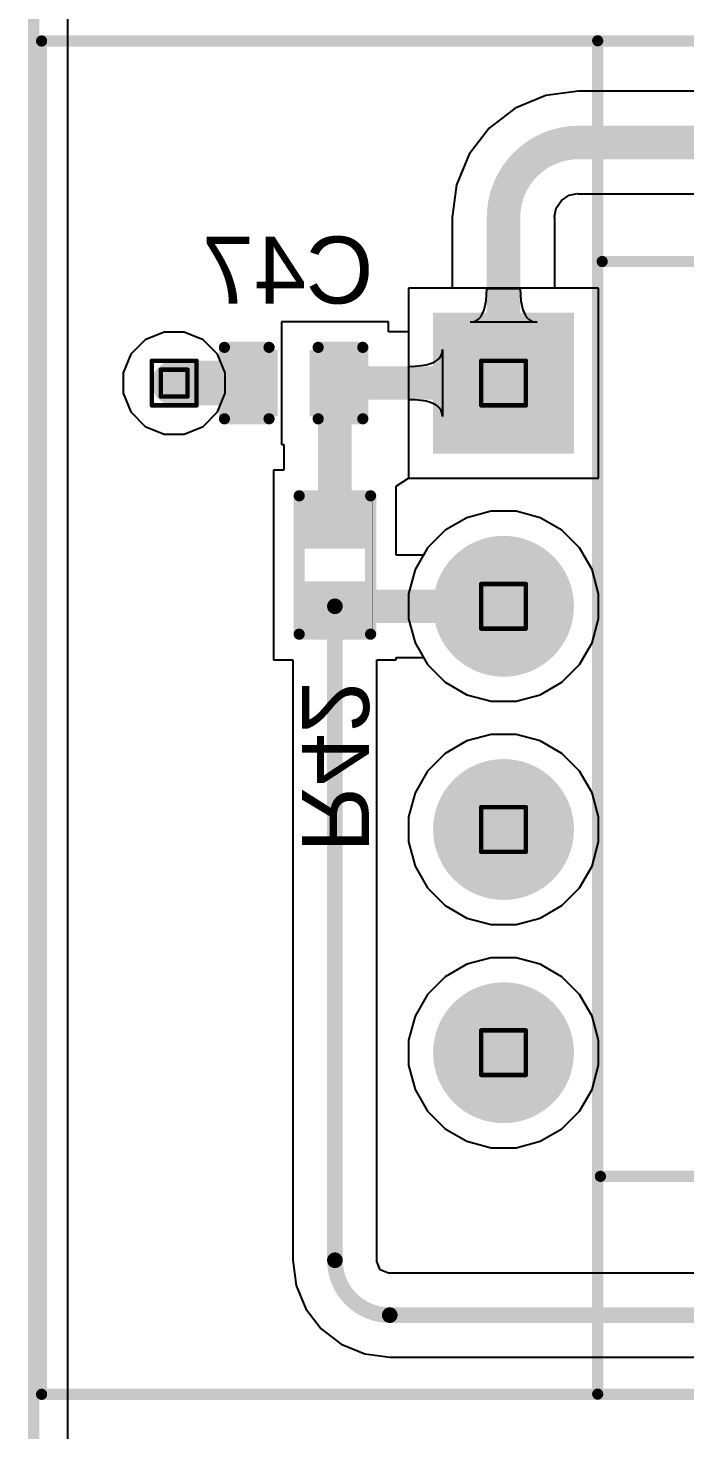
# Model space of a CAD drawing. Header units: inches. Extents: x -18 to 5357, y -8 to 5291.
# Drawn here: x -4.06 to 3.41, y 52.12 to 68.07 of the extents above; entities that cross this region are included whole.
import ezdxf

# ---------------------------------------------------------------- set-up
doc = ezdxf.new("R2010")
doc.units = ezdxf.units.IN
for name, color, linetype in [('Board Outline', 216, 'Continuous'), ('Bottom Layer', 5, 'Continuous'), ('Bottom Overlay', 54, 'Continuous'), ('Bottom Paste', 16, 'Continuous'), ('Bottom Solder', 6, 'Continuous'), ('Drill Drawing', 1, 'Continuous'), ('Ground', 16, 'Continuous'), ('Multi-Layer', 9, 'Continuous'), ('Pad Holes', 156, 'Continuous'), ('Power', 76, 'Continuous'), ('Top Layer', 1, 'Continuous'), ('Top Overlay', 2, 'Continuous'), ('Top Solder', 216, 'Continuous'), ('Via Holes', 16, 'Continuous')]:
    doc.layers.add(name, color=color, linetype=linetype)
doc.styles.add('Arial', font='', dxfattribs={"height": 0.2})
doc.styles.get('Arial').set_extended_font_data('Arial')

# ---------------------------------------------------------------- blocks, each defined once
blk = doc.blocks.new('AM2302_17')
at = {"layer": 'Bottom Layer'}
blk.add_hatch(color=5, dxfattribs=at).paths.add_polyline_path([(-4.51002146, 0.700024), (-3.10997346, 0.700024), (-3.10997346, -0.700024), (-4.51002146, -0.700024)])
h = blk.add_hatch(color=5, dxfattribs=at)
edge = h.paths.add_edge_path()
edge.add_arc((-1.27000254, 0), 0.700024, 0, 360)
h = blk.add_hatch(color=5, dxfattribs=at)
edge = h.paths.add_edge_path()
edge.add_arc((1.27, 0), 0.700024, 0, 360)
h = blk.add_hatch(color=5, dxfattribs=at)
edge = h.paths.add_edge_path()
edge.add_arc((3.81, 0), 0.700024, 0, 360)
at = {"layer": 'Bottom Solder'}
blk.add_hatch(color=6, dxfattribs=at).paths.add_polyline_path([(-4.611621459999999, 0.8016239999999999), (-3.00837346, 0.8016239999999999), (-3.00837346, -0.8016239999999999), (-4.611621459999999, -0.8016239999999999)])
h = blk.add_hatch(color=6, dxfattribs=at)
edge = h.paths.add_edge_path()
edge.add_arc((-1.27000254, 0), 0.8016239999999999, 0, 360)
h = blk.add_hatch(color=6, dxfattribs=at)
edge = h.paths.add_edge_path()
edge.add_arc((1.27, 0), 0.8016239999999999, 0, 360)
h = blk.add_hatch(color=6, dxfattribs=at)
edge = h.paths.add_edge_path()
edge.add_arc((3.81, 0), 0.8016239999999999, 0, 360)
at = {"layer": 'Ground'}
blk.add_hatch(color=16, dxfattribs=at).paths.add_polyline_path([(-4.51002146, 0.700024), (-3.10997346, 0.700024), (-3.10997346, -0.700024), (-4.51002146, -0.700024)])
h = blk.add_hatch(color=16, dxfattribs=at)
edge = h.paths.add_edge_path()
edge.add_arc((-1.27000254, 0), 0.700024, 0, 360)
h = blk.add_hatch(color=16, dxfattribs=at)
edge = h.paths.add_edge_path()
edge.add_arc((1.27, 0), 0.700024, 0, 360)
h = blk.add_hatch(color=16, dxfattribs=at)
edge = h.paths.add_edge_path()
edge.add_arc((3.81, 0), 0.700024, 0, 360)
at = {"layer": 'Multi-Layer'}
blk.add_hatch(color=9, dxfattribs=at).paths.add_polyline_path([(-4.51002146, 0.700024), (-3.10997346, 0.700024), (-3.10997346, -0.700024), (-4.51002146, -0.700024)])
h = blk.add_hatch(color=9, dxfattribs=at)
edge = h.paths.add_edge_path()
edge.add_arc((-1.27000254, 0), 0.700024, 0, 360)
h = blk.add_hatch(color=9, dxfattribs=at)
edge = h.paths.add_edge_path()
edge.add_arc((1.27, 0), 0.700024, 0, 360)
h = blk.add_hatch(color=9, dxfattribs=at)
edge = h.paths.add_edge_path()
edge.add_arc((3.81, 0), 0.700024, 0, 360)
at = {"layer": 'Pad Holes'}
h = blk.add_hatch(color=7, dxfattribs=at)
edge = h.paths.add_edge_path()
edge.add_arc((-3.80999746, 0), 0.3999992, 0, 360)
h = blk.add_hatch(color=7, dxfattribs=at)
edge = h.paths.add_edge_path()
edge.add_arc((-1.27000254, 0), 0.3999992, 0, 360)
h = blk.add_hatch(color=7, dxfattribs=at)
edge = h.paths.add_edge_path()
edge.add_arc((1.27, 0), 0.3999992, 0, 360)
h = blk.add_hatch(color=7, dxfattribs=at)
edge = h.paths.add_edge_path()
edge.add_arc((3.81, 0), 0.3999992, 0, 360)
at = {"layer": 'Power'}
blk.add_hatch(color=76, dxfattribs=at).paths.add_polyline_path([(-4.51002146, 0.700024), (-3.10997346, 0.700024), (-3.10997346, -0.700024), (-4.51002146, -0.700024)])
h = blk.add_hatch(color=76, dxfattribs=at)
edge = h.paths.add_edge_path()
edge.add_arc((-1.27000254, 0), 0.700024, 0, 360)
h = blk.add_hatch(color=76, dxfattribs=at)
edge = h.paths.add_edge_path()
edge.add_arc((1.27, 0), 0.700024, 0, 360)
h = blk.add_hatch(color=76, dxfattribs=at)
edge = h.paths.add_edge_path()
edge.add_arc((3.81, 0), 0.700024, 0, 360)
at = {"layer": 'Top Layer'}
blk.add_hatch(color=1, dxfattribs=at).paths.add_polyline_path([(-4.51002146, 0.700024), (-3.10997346, 0.700024), (-3.10997346, -0.700024), (-4.51002146, -0.700024)])
h = blk.add_hatch(color=1, dxfattribs=at)
edge = h.paths.add_edge_path()
edge.add_arc((-1.27000254, 0), 0.700024, 0, 360)
h = blk.add_hatch(color=1, dxfattribs=at)
edge = h.paths.add_edge_path()
edge.add_arc((1.27, 0), 0.700024, 0, 360)
h = blk.add_hatch(color=1, dxfattribs=at)
edge = h.paths.add_edge_path()
edge.add_arc((3.81, 0), 0.700024, 0, 360)
at = {"layer": 'Top Solder'}
blk.add_hatch(color=216, dxfattribs=at).paths.add_polyline_path([(-4.611621459999999, 0.8016239999999999), (-3.00837346, 0.8016239999999999), (-3.00837346, -0.8016239999999999), (-4.611621459999999, -0.8016239999999999)])
h = blk.add_hatch(color=216, dxfattribs=at)
edge = h.paths.add_edge_path()
edge.add_arc((-1.27000254, 0), 0.8016239999999999, 0, 360)
h = blk.add_hatch(color=216, dxfattribs=at)
edge = h.paths.add_edge_path()
edge.add_arc((1.27, 0), 0.8016239999999999, 0, 360)
h = blk.add_hatch(color=216, dxfattribs=at)
edge = h.paths.add_edge_path()
edge.add_arc((3.81, 0), 0.8016239999999999, 0, 360)
at = {"layer": 'Top Overlay'}
for points in [[(-7.70255, -5.257546, 0.127, 0.127, 0), (-7.70255254, 2.54254, 0.127, 0.127, 0)], [(7.697469999999999, 2.54254, 0.127, 0.127, 0), (-7.70255254, 2.54254, 0.127, 0.127, 0)], [(-5.192776, 1.122934, 0.127, 0.127, 0), (-5.192776, 2.522474, 0.127, 0.127, 0)], [(5.217414, 1.102614, 0.127, 0.127, 0), (5.217414, 2.502662, 0.127, 0.127, 0)], [(7.697469999999999, -5.257546, 0.127, 0.127, 0), (7.697469999999999, 2.542794, 0.127, 0.127, 0)], [(7.694675999999999, 1.07188, 0.127, 0.127, 0), (-7.705344, 1.07188, 0.127, 0.127, 0)], [(7.697469999999999, -5.257546, 0.127, 0.127, 0), (-7.70255, -5.257546, 0.127, 0.127, 0)]]:
    blk.add_lwpolyline(points, format="xyseb", dxfattribs=at)
for points in [[(-7.73430254, 2.54254, 0.0635, 0.0635, 1), (-7.67080254, 2.54254, 0.0635, 0.0635, 1)], [(-7.73430254, 2.54254, 0.0635, 0.0635, 1), (-7.67080254, 2.54254, 0.0635, 0.0635, 1)], [(-5.224526, 2.522474, 0.0635, 0.0635, 1), (-5.161026, 2.522474, 0.0635, 0.0635, 1)], [(5.185664, 2.502662, 0.0635, 0.0635, 1), (5.249164, 2.502662, 0.0635, 0.0635, 1)], [(7.66572, 2.542794, 0.0635, 0.0635, 1), (7.72922, 2.542794, 0.0635, 0.0635, 1)], [(7.66572, 2.54254, 0.0635, 0.0635, 1), (7.72922, 2.54254, 0.0635, 0.0635, 1)], [(-7.737093999999999, 1.07188, 0.0635, 0.0635, 1), (-7.673594, 1.07188, 0.0635, 0.0635, 1)], [(-5.224526, 1.122934, 0.0635, 0.0635, 1), (-5.161026, 1.122934, 0.0635, 0.0635, 1)], [(5.185664, 1.102614, 0.0635, 0.0635, 1), (5.249164, 1.102614, 0.0635, 0.0635, 1)], [(7.662926, 1.07188, 0.0635, 0.0635, 1), (7.726426, 1.07188, 0.0635, 0.0635, 1)], [(-7.734299999999999, -5.257546, 0.0635, 0.0635, 1), (-7.670799999999999, -5.257546, 0.0635, 0.0635, 1)], [(-7.734299999999999, -5.257546, 0.0635, 0.0635, 1), (-7.670799999999999, -5.257546, 0.0635, 0.0635, 1)], [(7.66572, -5.257546, 0.0635, 0.0635, 1), (7.72922, -5.257546, 0.0635, 0.0635, 1)], [(7.66572, -5.257546, 0.0635, 0.0635, 1), (7.72922, -5.257546, 0.0635, 0.0635, 1)]]:
    blk.add_lwpolyline(points, format="xyseb", close=True, dxfattribs=at)
blk = doc.blocks.new('R___0402_B_33')
at = {"layer": 'Bottom Layer'}
for points in [[(-0.24130254, 0.3175), (-0.24130254, -0.3175), (-0.6985025399999999, -0.3175), (-0.6985025399999999, 0.3175)], [(0.6985, 0.3175), (0.6985, -0.3175), (0.2413, -0.3175), (0.2412999999999999, 0.3175)]]:
    blk.add_hatch(color=5, dxfattribs=at).paths.add_polyline_path(points)
at = {"layer": 'Bottom Paste'}
for points in [[(-0.24130254, 0.3175), (-0.24130254, -0.3175), (-0.6985025399999999, -0.3175), (-0.6985025399999999, 0.3175)], [(0.6985, 0.3175), (0.6985, -0.3175), (0.2413, -0.3175), (0.2412999999999999, 0.3175)]]:
    blk.add_hatch(color=16, dxfattribs=at).paths.add_polyline_path(points)
at = {"layer": 'Bottom Solder'}
for points in [[(-0.18630138, 0.37250116), (-0.18630138, -0.37250116), (-0.7535037, -0.37250116), (-0.7535037, 0.37250116)], [(0.75350116, 0.37250116), (0.75350116, -0.37250116), (0.18629884, -0.37250116), (0.1862988399999999, 0.37250116)]]:
    blk.add_hatch(color=6, dxfattribs=at).paths.add_polyline_path(points)
at = {"layer": 'Bottom Overlay'}
for points in [[(-0.7874, 0.4064, 0.127, 0.127, 0), (0.78740254, 0.40640254, 0.127, 0.127, 0)], [(-0.7874, -0.4064, 0.127, 0.127, 0), (-0.7874, 0.4064, 0.127, 0.127, 0)], [(0.8127974599999999, 0.4318, 0.0032258, 0.0032258, 0), (-0.8128, 0.4318, 0.0032258, 0.0032258, 0)], [(0.7874, -0.4064, 0.127, 0.127, 0), (0.78740254, 0.40640254, 0.127, 0.127, 0)], [(0.7874, -0.4064, 0.127, 0.127, 0), (-0.7874, -0.4064, 0.127, 0.127, 0)]]:
    blk.add_lwpolyline(points, format="xyseb", dxfattribs=at)
for points in [[(-0.8191499999999999, 0.4064, 0.0635, 0.0635, 1), (-0.7556499999999999, 0.4064, 0.0635, 0.0635, 1)], [(-0.8191499999999999, 0.4064, 0.0635, 0.0635, 1), (-0.7556499999999999, 0.4064, 0.0635, 0.0635, 1)], [(-0.81360518, 0.4318, 0.0016129, 0.0016129, 1), (-0.8119948199999999, 0.4318, 0.0016129, 0.0016129, 1)], [(0.75565254, 0.40640254, 0.0635, 0.0635, 1), (0.8191525399999998, 0.40640254, 0.0635, 0.0635, 1)], [(0.75565254, 0.40640254, 0.0635, 0.0635, 1), (0.8191525399999998, 0.40640254, 0.0635, 0.0635, 1)], [(0.81199228, 0.4318, 0.0016129, 0.0016129, 1), (0.8136026399999999, 0.4318, 0.0016129, 0.0016129, 1)], [(-0.8191499999999999, -0.4064, 0.0635, 0.0635, 1), (-0.7556499999999999, -0.4064, 0.0635, 0.0635, 1)], [(-0.8191499999999999, -0.4064, 0.0635, 0.0635, 1), (-0.7556499999999999, -0.4064, 0.0635, 0.0635, 1)], [(0.7556499999999999, -0.4064, 0.0635, 0.0635, 1), (0.8191499999999999, -0.4064, 0.0635, 0.0635, 1)], [(0.7556499999999999, -0.4064, 0.0635, 0.0635, 1), (0.8191499999999999, -0.4064, 0.0635, 0.0635, 1)]]:
    blk.add_lwpolyline(points, format="xyseb", close=True, dxfattribs=at)
blk = doc.blocks.new('C___0402_B_97')
at = {"layer": 'Bottom Layer'}
for points in [[(-0.2413025399999999, 0.3175025399999999), (-0.2413025400000001, -0.31749746), (-0.6985025399999999, -0.31749746), (-0.6985025399999999, 0.3175025400000001)], [(0.6985, 0.3175025399999999), (0.6985, -0.31749746), (0.2412999999999999, -0.31749746), (0.2413000000000001, 0.3175025400000001)]]:
    blk.add_hatch(color=5, dxfattribs=at).paths.add_polyline_path(points)
at = {"layer": 'Bottom Paste'}
for points in [[(-0.2413025399999999, 0.3175025399999999), (-0.2413025400000001, -0.31749746), (-0.6985025399999999, -0.31749746), (-0.6985025399999999, 0.3175025400000001)], [(0.6985, 0.3175025399999999), (0.6985, -0.31749746), (0.2412999999999999, -0.31749746), (0.2413000000000001, 0.3175025400000001)]]:
    blk.add_hatch(color=16, dxfattribs=at).paths.add_polyline_path(points)
at = {"layer": 'Bottom Solder'}
for points in [[(-0.1813026599999999, 0.3775024199999999), (-0.1813026600000001, -0.3774973400000001), (-0.75850242, -0.3774973399999999), (-0.75850242, 0.3775024200000001)], [(0.7584998799999999, 0.3775024199999999), (0.7584998799999999, -0.3774973400000001), (0.1813001199999999, -0.3774973399999999), (0.1813001200000001, 0.3775024200000001)]]:
    blk.add_hatch(color=6, dxfattribs=at).paths.add_polyline_path(points)
at = {"layer": 'Bottom Overlay'}
for points in [[(-0.78740254, 0.40640508, 0.127, 0.127, 0), (-0.7874, -0.40639746, 0.127, 0.127, 0)], [(-0.78740254, 0.40640508, 0.127, 0.127, 0), (-0.27940254, 0.40640508, 0.127, 0.127, 0)], [(0.2794, 0.40640508, 0.127, 0.127, 0), (0.78740254, 0.40640508, 0.127, 0.127, 0)], [(0.7874, -0.40639746, 0.127, 0.127, 0), (0.78740254, 0.40640508, 0.127, 0.127, 0)], [(-0.7874, -0.40639746, 0.127, 0.127, 0), (-0.27940254, -0.4064, 0.127, 0.127, 0)], [(0.2794, -0.40639746, 0.127, 0.127, 0), (0.7874, -0.40639746, 0.127, 0.127, 0)]]:
    blk.add_lwpolyline(points, format="xyseb", dxfattribs=at)
for points in [[(-0.8191525399999998, 0.40640508, 0.0635, 0.0635, 1), (-0.75565254, 0.40640508, 0.0635, 0.0635, 1)], [(-0.8191525399999998, 0.40640508, 0.0635, 0.0635, 1), (-0.75565254, 0.40640508, 0.0635, 0.0635, 1)], [(-0.31115254, 0.40640508, 0.0635, 0.0635, 1), (-0.24765254, 0.40640508, 0.0635, 0.0635, 1)], [(0.24765, 0.40640508, 0.0635, 0.0635, 1), (0.31115, 0.40640508, 0.0635, 0.0635, 1)], [(0.75565254, 0.40640508, 0.0635, 0.0635, 1), (0.8191525399999998, 0.40640508, 0.0635, 0.0635, 1)], [(0.75565254, 0.40640508, 0.0635, 0.0635, 1), (0.8191525399999998, 0.40640508, 0.0635, 0.0635, 1)], [(-0.8191499999999999, -0.40639746, 0.0635, 0.0635, 1), (-0.7556499999999999, -0.40639746, 0.0635, 0.0635, 1)], [(-0.8191499999999999, -0.40639746, 0.0635, 0.0635, 1), (-0.7556499999999999, -0.40639746, 0.0635, 0.0635, 1)], [(-0.31115254, -0.4064, 0.0635, 0.0635, 1), (-0.24765254, -0.4064, 0.0635, 0.0635, 1)], [(0.24765, -0.40639746, 0.0635, 0.0635, 1), (0.31115, -0.40639746, 0.0635, 0.0635, 1)], [(0.7556499999999999, -0.40639746, 0.0635, 0.0635, 1), (0.8191499999999999, -0.40639746, 0.0635, 0.0635, 1)], [(0.7556499999999999, -0.40639746, 0.0635, 0.0635, 1), (0.8191499999999999, -0.40639746, 0.0635, 0.0635, 1)]]:
    blk.add_lwpolyline(points, format="xyseb", close=True, dxfattribs=at)

msp = doc.modelspace()

# ---------------------------------------------------------------- hatches: boundary and pattern name
at = {"layer": 'Bottom Layer'}
h = msp.add_hatch(color=5, dxfattribs=at)
edge = h.paths.add_edge_path()
edge.add_arc((-2.4003, 64.0334), 0.1999996, 0, 360)
at = {"layer": 'Ground'}
h = msp.add_hatch(color=16, dxfattribs=at)
edge = h.paths.add_edge_path()
edge.add_arc((-2.4003, 64.0334), 0.1999996, 0, 360)
at = {"layer": 'Power'}
h = msp.add_hatch(color=76, dxfattribs=at)
edge = h.paths.add_edge_path()
edge.add_arc((-2.4003, 64.0334), 0.1999996, 0, 360)
at = {"layer": 'Top Layer'}
h = msp.add_hatch(color=1, dxfattribs=at)
edge = h.paths.add_edge_path()
edge.add_arc((-2.4003, 64.0334), 0.1999996, 0, 360)
at = {"layer": 'Via Holes'}
h = msp.add_hatch(color=7, dxfattribs=at)
edge = h.paths.add_edge_path()
edge.add_arc((-2.4003, 64.0334), 0.0999998, 0, 360)

# ---------------------------------------------------------------- linework, layer by layer
at = {"layer": 'Board Outline'}
msp.add_lwpolyline([(-3.99988786, -1.4599158, 0.127, 0.127, 0), (-3.99988786, 73.46008422, 0.127, 0.127, 0)], format="xyseb", dxfattribs=at)
at = {"layer": 'Bottom Layer'}
for p, q in [((-3.611435499999999, 30.66292318), (-3.611435499999999, 73.46008422)), ((2.20080332, 67.35458462), (1.82906162, 67.30564389999999)), ((2.20080332, 67.35349242), (2.20080332, 67.35458462)), ((33.5722087, 67.35349242), (2.20080332, 67.35349242)), ((1.82906162, 67.30564389999999), (1.48265388, 67.16215676)), ((1.48265388, 67.16215676), (1.18518686, 66.9339022)), ((1.18518686, 66.9339022), (0.9569323, 66.63643518)), ((0.9569323, 66.63643518), (0.81344516, 66.29002744)), ((0.81344516, 66.29002744), (0.76450444, 65.91828573999999)), ((1.94806062, 66.02297438000001), (2.007362, 66.11172706)), ((2.007362, 66.11172706), (2.09611468, 66.17102844)), ((2.09611468, 66.17102844), (2.1913723, 66.18997684)), ((2.1913723, 66.18997684), (2.20080332, 66.18809977999999)), ((2.20080332, 66.18809977999999), (42.6241591, 66.18809977999999)), ((0.76450444, 65.91828573999999), (0.7655966399999999, 65.91828573999999)), ((0.7655966399999999, 65.91828573999999), (0.7655966399999999, 65.11430208)), ((1.92911222, 65.92771676), (1.94806062, 66.02297438000001)), ((1.93098928, 65.91828573999999), (1.92911222, 65.92771676)), ((1.93098928, 65.11430208), (1.93098928, 65.91828573999999)), ((0.7655966399999999, 65.11430208), (0.2672689599999999, 65.11430208)), ((0.2672689599999999, 65.11430208), (0.2672689599999999, 64.6159744)), ((1.15588796, 65.03828495999998), (1.15779296, 65.11125408)), ((1.15779296, 65.11125408), (1.53879296, 65.11125408)), ((1.53879296, 65.11125408), (1.54069796, 65.03828495999998)), ((2.42931696, 65.11430208), (1.93098928, 65.11430208)), ((2.42931696, 62.95225408), (2.42931696, 65.11430208)), ((1.14064796, 64.9153896), (1.15017296, 64.9729968)), ((1.15017296, 64.9729968), (1.15588796, 65.03828495999998)), ((1.54069796, 65.03828495999998), (1.54641296, 64.9729968)), ((1.54641296, 64.9729968), (1.55593796, 64.9153896)), ((1.06444796, 64.76177039999999), (1.08921296, 64.78865376)), ((1.08921296, 64.78865376), (1.11016796, 64.82321808)), ((1.11016796, 64.82321808), (1.12731296, 64.86546335999999)), ((1.12731296, 64.86546335999999), (1.14064796, 64.9153896)), ((1.55593796, 64.9153896), (1.56927296, 64.86546335999999)), ((1.56927296, 64.86546335999999), (1.58641796, 64.82321808)), ((1.58641796, 64.82321808), (1.60737296, 64.78865376)), ((1.60737296, 64.78865376), (1.63213796, 64.76177039999999)), ((0.03871214, 64.73177808), (-1.18048786, 64.73177808)), ((-1.18048786, 64.73177808), (-1.18048786, 63.33477807999999)), ((0.03871214, 64.6159744), (0.03871214, 64.73177808)), ((0.2672689599999999, 64.6159744), (0.03871214, 64.6159744)), ((0.96729296, 64.72720607999999), (1.00348796, 64.73104656)), ((1.72929296, 64.72720607999999), (0.96729296, 64.72720607999999)), ((1.00348796, 64.73104656), (1.03587296, 64.74256799999999)), ((1.03587296, 64.74256799999999), (1.06444796, 64.76177039999999)), ((1.63213796, 64.76177039999999), (1.66071296, 64.74256799999999)), ((1.66071296, 64.74256799999999), (1.69309796, 64.73104656)), ((1.69309796, 64.73104656), (1.72929296, 64.72720607999999)), ((0.5583529599999999, 64.27140308), (0.59291728, 64.29235808)), ((0.59291728, 64.29235808), (0.6198006399999999, 64.31712307999999)), ((0.6198006399999999, 64.31712307999999), (0.63900304, 64.34569807999999)), ((0.63900304, 64.34569807999999), (0.65052448, 64.37808308)), ((0.65052448, 64.37808308), (0.65436496, 64.41427807999999)), ((0.65436496, 64.41427807999999), (0.65436496, 63.65227808)), ((0.27031696, 64.22377808), (0.34328608, 64.22568308)), ((0.27031696, 63.84277808), (0.27031696, 64.22377808)), ((0.34328608, 64.22568308), (0.4085742399999999, 64.23139807999999)), ((0.4085742399999999, 64.23139807999999), (0.46618144, 64.24092307999999)), ((0.46618144, 64.24092307999999), (0.51610768, 64.25425808)), ((0.51610768, 64.25425808), (0.5583529599999999, 64.27140308)), ((0.34328608, 63.84087308), (0.27031696, 63.84277808)), ((0.4085742399999999, 63.83515808), (0.34328608, 63.84087308)), ((0.46618144, 63.82563308), (0.4085742399999999, 63.83515808)), ((0.51610768, 63.81229808), (0.46618144, 63.82563308)), ((0.5583529599999999, 63.79515307999999), (0.51610768, 63.81229808)), ((0.59291728, 63.77419808), (0.5583529599999999, 63.79515307999999)), ((0.6198006399999999, 63.74943308), (0.59291728, 63.77419808)), ((0.63900304, 63.72085808), (0.6198006399999999, 63.74943308)), ((0.65052448, 63.68847307999999), (0.63900304, 63.72085808)), ((0.65436496, 63.65227808), (0.65052448, 63.68847307999999)), ((-1.18048786, 63.33477807999999), (-1.15358418, 63.33477807999999)), ((-1.15358418, 63.33477807999999), (-1.15358418, 63.0426857)), ((-1.15358418, 63.0426857), (-1.26938786, 63.0426857)), ((-1.26938786, 63.0426857), (-1.26938786, 61.8234857)), ((0.12761214, 62.86016637999999), (0.2672689599999999, 62.95225154)), ((0.12761214, 62.07597947999999), (0.12761214, 62.86016637999999)), ((0.2672689599999999, 62.95225154), (0.26795476, 62.95225408)), ((0.26795476, 62.95225408), (2.42931696, 62.95225408)), ((1.20597422, 62.57430716), (0.9310344599999999, 62.500637)), ((1.4906117, 62.57430716), (1.20597422, 62.57430716)), ((1.76555146, 62.500637), (1.4906117, 62.57430716)), ((0.9310344599999999, 62.500637), (0.68453, 62.35831572)), ((2.01205592, 62.35831572), (1.76555146, 62.500637)), ((0.68453, 62.35831572), (0.4832604, 62.15704612)), ((2.21332552, 62.15704612), (2.01205592, 62.35831572)), ((0.4364558199999999, 62.07597947999999), (0.12761214, 62.07597947999999)), ((0.4832604, 62.15704612), (0.4364558199999999, 62.07597947999999)), ((2.3556468, 61.91054166), (2.21332552, 62.15704612)), ((2.42931696, 61.63560189999999), (2.3556468, 61.91054166)), ((-1.26938786, 61.8234857), (-1.26938786, 60.88368316)), ((2.42931696, 61.35096442), (2.42931696, 61.63560189999999)), ((2.3556468, 61.07602465999999), (2.42931696, 61.35096442)), ((2.21332552, 60.8295202), (2.3556468, 61.07602465999999)), ((-1.26938786, 60.88368316), (-1.04999282, 60.88368316)), ((-1.04999282, 60.88368316), (-1.04999282, 54.05154289999999)), ((-0.0917829, 54.05154289999999), (-0.0917829, 60.88368316)), ((-0.0917829, 60.88368316), (0.12761214, 60.88368316)), ((0.12761214, 60.88368316), (0.12761214, 60.91058684)), ((0.12761214, 60.91058684), (0.4364558199999999, 60.91058684)), ((0.4364558199999999, 60.91058684), (0.4832604, 60.8295202)), ((0.4832604, 60.8295202), (0.68453, 60.62825059999999)), ((2.01205592, 60.62825059999999), (2.21332552, 60.8295202)), ((0.68453, 60.62825059999999), (0.9310344599999999, 60.48592932)), ((1.76555146, 60.48592932), (2.01205592, 60.62825059999999)), ((0.9310344599999999, 60.48592932), (1.20597422, 60.41225915999999)), ((1.4906117, 60.41225915999999), (1.76555146, 60.48592932)), ((1.20597422, 60.41225915999999), (1.4906117, 60.41225915999999)), ((1.20597422, 60.03430461999999), (0.9310344599999999, 59.96063446)), ((1.4906117, 60.03430461999999), (1.20597422, 60.03430461999999)), ((1.76555146, 59.96063446), (1.4906117, 60.03430461999999)), ((0.9310344599999999, 59.96063446), (0.68453, 59.81831318)), ((2.01205592, 59.81831318), (1.76555146, 59.96063446)), ((0.68453, 59.81831318), (0.4832604, 59.61704358)), ((2.21332552, 59.61704358), (2.01205592, 59.81831318)), ((0.4832604, 59.61704358), (0.34093912, 59.37053912)), ((2.3556468, 59.37053912), (2.21332552, 59.61704358)), ((0.34093912, 59.37053912), (0.2672689599999999, 59.09559935999999)), ((2.42931696, 59.09559935999999), (2.3556468, 59.37053912)), ((0.2672689599999999, 59.09559935999999), (0.2672689599999999, 58.81096187999999)), ((2.42931696, 58.81096187999999), (2.42931696, 59.09559935999999)), ((0.2672689599999999, 58.81096187999999), (0.34093912, 58.53602212)), ((2.3556468, 58.53602212), (2.42931696, 58.81096187999999)), ((0.34093912, 58.53602212), (0.4832604, 58.28951765999999)), ((2.21332552, 58.28951765999999), (2.3556468, 58.53602212)), ((0.4832604, 58.28951765999999), (0.68453, 58.08824806)), ((2.01205592, 58.08824806), (2.21332552, 58.28951765999999)), ((0.68453, 58.08824806), (0.9310344599999999, 57.94592678)), ((1.76555146, 57.94592678), (2.01205592, 58.08824806)), ((0.9310344599999999, 57.94592678), (1.20597422, 57.87225661999999)), ((1.4906117, 57.87225661999999), (1.76555146, 57.94592678)), ((1.20597422, 57.87225661999999), (1.4906117, 57.87225661999999)), ((1.20597422, 57.49430462), (0.9310344599999999, 57.42063446)), ((1.4906117, 57.49430462), (1.20597422, 57.49430462)), ((1.76555146, 57.42063446), (1.4906117, 57.49430462)), ((0.68453, 57.27831318), (0.4832604, 57.07704358)), ((0.9310344599999999, 57.42063446), (0.68453, 57.27831318)), ((2.01205592, 57.27831318), (1.76555146, 57.42063446)), ((2.21332552, 57.07704358), (2.01205592, 57.27831318)), ((0.4832604, 57.07704358), (0.34093912, 56.83053912)), ((2.3556468, 56.83053912), (2.21332552, 57.07704358)), ((0.34093912, 56.83053912), (0.2672689599999999, 56.55559936)), ((2.42931696, 56.55559936), (2.3556468, 56.83053912)), ((0.2672689599999999, 56.55559936), (0.2672689599999999, 56.27096188)), ((2.42931696, 56.27096188), (2.42931696, 56.55559936)), ((0.2672689599999999, 56.27096188), (0.34093912, 55.99602212)), ((2.3556468, 55.99602212), (2.42931696, 56.27096188)), ((0.34093912, 55.99602212), (0.4832604, 55.74951766)), ((2.21332552, 55.74951766), (2.3556468, 55.99602212)), ((0.4832604, 55.74951766), (0.68453, 55.54824805999999)), ((2.01205592, 55.54824805999999), (2.21332552, 55.74951766)), ((0.68453, 55.54824805999999), (0.9310344599999999, 55.40592677999999)), ((1.76555146, 55.40592677999999), (2.01205592, 55.54824805999999)), ((0.9310344599999999, 55.40592677999999), (1.20597422, 55.33225662)), ((1.4906117, 55.33225662), (1.76555146, 55.40592677999999)), ((1.20597422, 55.33225662), (1.4906117, 55.33225662)), ((-1.04999282, 54.05154289999999), (-1.05023158, 54.05154289999999)), ((-1.05023158, 54.05154289999999), (-1.01261672, 53.76582338)), ((-0.09444482, 54.03816217999999), (-0.0917829, 54.05154289999999)), ((-0.05497322, 53.94286646), (-0.09444482, 54.03816217999999)), ((0.0403225, 53.90339486), (-0.05497322, 53.94286646)), ((-1.01261672, 53.76582338), (-0.9023324599999999, 53.49957549999999)), ((0.05370322, 53.90605677999999), (0.0403225, 53.90339486)), ((16.36888014, 53.90605677999999), (0.05370322, 53.90605677999999)), ((-0.9023324599999999, 53.49957549999999), (-0.7268972, 53.27094248)), ((-0.7268972, 53.27094248), (-0.49826418, 53.09550722)), ((-0.49826418, 53.09550722), (-0.2320163, 52.98522296)), ((-0.2320163, 52.98522296), (0.05370322, 52.9476081)), ((0.05370322, 52.9476081), (0.05370322, 52.94784686)), ((0.05370322, 52.94784686), (16.36888014, 52.94784686))]:
    msp.add_line(p, q, dxfattribs=at)
for points in [[(1.34829296, 65.91828573999999, 0.3809999999999999, 0.3809999999999999, -0.4142135623730951), (2.20080332, 66.7707961, 0.3809999999999999, 0.3809999999999999, 0)], [(2.20080332, 66.7707961, 0.3809999999999999, 0.3809999999999999, 0), (42.6241591, 66.7707961, 0.3809999999999999, 0.3809999999999999, 0)], [(1.34829296, 64.03327808, 0.3809999999999999, 0.3809999999999999, 0), (1.34829296, 65.91828573999999, 0.3809999999999999, 0.3809999999999999, 0)], [(-2.4003, 64.0334, 0.508, 0.508, 0), (-2.40017808, 64.03327808, 0.508, 0.508, 0)], [(-2.40017808, 64.03327808, 0.508, 0.508, 0), (-1.5741142, 64.03327808, 0.508, 0.508, 0)], [(-0.5708878599999999, 62.4330857, 0.3809999999999999, 0.3809999999999999, 0), (-0.5708878599999999, 64.03327808, 0.3809999999999999, 0.3809999999999999, 0)], [(-0.5708878599999999, 64.03327808, 0.3809999999999999, 0.3809999999999999, 0), (1.34829296, 64.03327808, 0.3809999999999999, 0.3809999999999999, 0)], [(-0.5708878599999999, 61.49328315999999, 0.3809999999999999, 0.3809999999999999, 0), (-0.508, 61.49328315999999, 0.3809999999999999, 0.3809999999999999, 0)], [(-0.508, 61.49328315999999, 0.3809999999999999, 0.3809999999999999, 0), (1.34829296, 61.49328315999999, 0.3809999999999999, 0.3809999999999999, 0)], [(-0.5708878599999999, 54.05154289999999, 0.1778, 0.1778, 0), (-0.5708878599999999, 61.49328315999999, 0.1778, 0.1778, 0)], [(0.05370322, 53.42695182, 0.1778, 0.1778, -0.4142135623730951), (-0.5708878599999999, 54.05154289999999, 0.1778, 0.1778, 0)], [(0.05370322, 53.42695182, 0.1778, 0.1778, 0), (16.71143216, 53.42695182, 0.1778, 0.1778, 0)]]:
    msp.add_lwpolyline(points, format="xyseb", dxfattribs=at)
for points in [[(2.10555332, 66.7707961, 0.1905, 0.1905, 1), (2.29605332, 66.7707961, 0.1905, 0.1905, 1)], [(2.10555332, 66.7707961, 0.1905, 0.1905, 1), (2.29605332, 66.7707961, 0.1905, 0.1905, 1)], [(1.25304296, 65.91828573999999, 0.1905, 0.1905, 1), (1.44354296, 65.91828573999999, 0.1905, 0.1905, 1)], [(1.25304296, 65.91828573999999, 0.1905, 0.1905, 1), (1.44354296, 65.91828573999999, 0.1905, 0.1905, 1)], [(-2.5273, 64.0334, 0.254, 0.254, 1), (-2.2733, 64.0334, 0.254, 0.254, 1)], [(-2.52717808, 64.03327808, 0.254, 0.254, 1), (-2.27317808, 64.03327808, 0.254, 0.254, 1)], [(-2.52717808, 64.03327808, 0.254, 0.254, 1), (-2.27317808, 64.03327808, 0.254, 0.254, 1)], [(-1.7011142, 64.03327808, 0.254, 0.254, 1), (-1.4471142, 64.03327808, 0.254, 0.254, 1)], [(-0.66613786, 64.03327808, 0.1905, 0.1905, 1), (-0.47563786, 64.03327808, 0.1905, 0.1905, 1)], [(-0.66613786, 64.03327808, 0.1905, 0.1905, 1), (-0.47563786, 64.03327808, 0.1905, 0.1905, 1)], [(1.25304296, 64.03327808, 0.1905, 0.1905, 1), (1.44354296, 64.03327808, 0.1905, 0.1905, 1)], [(1.25304296, 64.03327808, 0.1905, 0.1905, 1), (1.44354296, 64.03327808, 0.1905, 0.1905, 1)], [(-0.66613786, 62.4330857, 0.1905, 0.1905, 1), (-0.47563786, 62.4330857, 0.1905, 0.1905, 1)], [(-0.66613786, 61.49328315999999, 0.1905, 0.1905, 1), (-0.47563786, 61.49328315999999, 0.1905, 0.1905, 1)], [(-0.60325, 61.49328315999999, 0.1905, 0.1905, 1), (-0.41275, 61.49328315999999, 0.1905, 0.1905, 1)], [(-0.60325, 61.49328315999999, 0.1905, 0.1905, 1), (-0.41275, 61.49328315999999, 0.1905, 0.1905, 1)], [(-0.61533786, 61.49328315999999, 0.08889999999999999, 0.08889999999999999, 1), (-0.5264378599999999, 61.49328315999999, 0.08889999999999999, 0.08889999999999999, 1)], [(1.25304296, 61.49328315999999, 0.1905, 0.1905, 1), (1.44354296, 61.49328315999999, 0.1905, 0.1905, 1)], [(-0.61533786, 54.05154289999999, 0.08889999999999999, 0.08889999999999999, 1), (-0.5264378599999999, 54.05154289999999, 0.08889999999999999, 0.08889999999999999, 1)], [(-0.61533786, 54.05154289999999, 0.08889999999999999, 0.08889999999999999, 1), (-0.5264378599999999, 54.05154289999999, 0.08889999999999999, 0.08889999999999999, 1)], [(0.00925322, 53.42695182, 0.08889999999999999, 0.08889999999999999, 1), (0.09815322, 53.42695182, 0.08889999999999999, 0.08889999999999999, 1)], [(0.00925322, 53.42695182, 0.08889999999999999, 0.08889999999999999, 1), (0.09815322, 53.42695182, 0.08889999999999999, 0.08889999999999999, 1)]]:
    msp.add_lwpolyline(points, format="xyseb", close=True, dxfattribs=at)
at = {"layer": 'Drill Drawing'}
for points in [[(-2.6543, 64.2874, 0.0508, 0.0508, 0), (-2.1463, 64.2874, 0.0508, 0.0508, 0)], [(-2.6543, 63.7794, 0.0508, 0.0508, 0), (-2.6543, 64.2874, 0.0508, 0.0508, 0)], [(-2.1463, 63.7794, 0.0508, 0.0508, 0), (-2.1463, 64.2874, 0.0508, 0.0508, 0)], [(1.09429296, 64.28727808, 0.0508, 0.0508, 0), (1.60229296, 64.28727808, 0.0508, 0.0508, 0)], [(1.09429296, 63.77927808, 0.0508, 0.0508, 0), (1.09429296, 64.28727808, 0.0508, 0.0508, 0)], [(1.60229296, 63.77927808, 0.0508, 0.0508, 0), (1.60229296, 64.28727808, 0.0508, 0.0508, 0)], [(-2.5527, 64.1858, 0.0508, 0.0508, 0), (-2.2479, 64.1858, 0.0508, 0.0508, 0)], [(-2.5527, 63.881, 0.0508, 0.0508, 0), (-2.5527, 64.1858, 0.0508, 0.0508, 0)], [(-2.2479, 63.881, 0.0508, 0.0508, 0), (-2.2479, 64.1858, 0.0508, 0.0508, 0)], [(-2.5527, 63.881, 0.0508, 0.0508, 0), (-2.2479, 63.881, 0.0508, 0.0508, 0)], [(-2.6543, 63.7794, 0.0508, 0.0508, 0), (-2.1463, 63.7794, 0.0508, 0.0508, 0)], [(1.09429296, 63.77927808, 0.0508, 0.0508, 0), (1.60229296, 63.77927808, 0.0508, 0.0508, 0)], [(1.09429296, 61.74728315999999, 0.0508, 0.0508, 0), (1.60229296, 61.74728315999999, 0.0508, 0.0508, 0)], [(1.09429296, 61.23928316, 0.0508, 0.0508, 0), (1.09429296, 61.74728315999999, 0.0508, 0.0508, 0)], [(1.60229296, 61.23928316, 0.0508, 0.0508, 0), (1.60229296, 61.74728315999999, 0.0508, 0.0508, 0)], [(1.09429296, 61.23928316, 0.0508, 0.0508, 0), (1.60229296, 61.23928316, 0.0508, 0.0508, 0)], [(1.09429296, 59.20728062, 0.0508, 0.0508, 0), (1.60229296, 59.20728062, 0.0508, 0.0508, 0)], [(1.09429296, 58.69928062, 0.0508, 0.0508, 0), (1.09429296, 59.20728062, 0.0508, 0.0508, 0)], [(1.60229296, 58.69928062, 0.0508, 0.0508, 0), (1.60229296, 59.20728062, 0.0508, 0.0508, 0)], [(1.09429296, 58.69928062, 0.0508, 0.0508, 0), (1.60229296, 58.69928062, 0.0508, 0.0508, 0)], [(1.09429296, 56.66728062, 0.0508, 0.0508, 0), (1.60229296, 56.66728062, 0.0508, 0.0508, 0)], [(1.09429296, 56.15928062, 0.0508, 0.0508, 0), (1.09429296, 56.66728062, 0.0508, 0.0508, 0)], [(1.60229296, 56.15928062, 0.0508, 0.0508, 0), (1.60229296, 56.66728062, 0.0508, 0.0508, 0)], [(1.09429296, 56.15928062, 0.0508, 0.0508, 0), (1.60229296, 56.15928062, 0.0508, 0.0508, 0)]]:
    msp.add_lwpolyline(points, format="xyseb", dxfattribs=at)
for points in [[(-2.667, 64.2874, 0.0254, 0.0254, 1), (-2.6416, 64.2874, 0.0254, 0.0254, 1)], [(-2.667, 64.2874, 0.0254, 0.0254, 1), (-2.6416, 64.2874, 0.0254, 0.0254, 1)], [(-2.159, 64.2874, 0.0254, 0.0254, 1), (-2.1336, 64.2874, 0.0254, 0.0254, 1)], [(-2.159, 64.2874, 0.0254, 0.0254, 1), (-2.1336, 64.2874, 0.0254, 0.0254, 1)], [(1.08159296, 64.28727808, 0.0254, 0.0254, 1), (1.10699296, 64.28727808, 0.0254, 0.0254, 1)], [(1.08159296, 64.28727808, 0.0254, 0.0254, 1), (1.10699296, 64.28727808, 0.0254, 0.0254, 1)], [(1.58959296, 64.28727808, 0.0254, 0.0254, 1), (1.61499296, 64.28727808, 0.0254, 0.0254, 1)], [(1.58959296, 64.28727808, 0.0254, 0.0254, 1), (1.61499296, 64.28727808, 0.0254, 0.0254, 1)], [(-2.5654, 64.1858, 0.0254, 0.0254, 1), (-2.54, 64.1858, 0.0254, 0.0254, 1)], [(-2.5654, 64.1858, 0.0254, 0.0254, 1), (-2.54, 64.1858, 0.0254, 0.0254, 1)], [(-2.2606, 64.1858, 0.0254, 0.0254, 1), (-2.2352, 64.1858, 0.0254, 0.0254, 1)], [(-2.2606, 64.1858, 0.0254, 0.0254, 1), (-2.2352, 64.1858, 0.0254, 0.0254, 1)], [(-2.5654, 63.881, 0.0254, 0.0254, 1), (-2.54, 63.881, 0.0254, 0.0254, 1)], [(-2.5654, 63.881, 0.0254, 0.0254, 1), (-2.54, 63.881, 0.0254, 0.0254, 1)], [(-2.2606, 63.881, 0.0254, 0.0254, 1), (-2.2352, 63.881, 0.0254, 0.0254, 1)], [(-2.2606, 63.881, 0.0254, 0.0254, 1), (-2.2352, 63.881, 0.0254, 0.0254, 1)], [(-2.667, 63.7794, 0.0254, 0.0254, 1), (-2.6416, 63.7794, 0.0254, 0.0254, 1)], [(-2.667, 63.7794, 0.0254, 0.0254, 1), (-2.6416, 63.7794, 0.0254, 0.0254, 1)], [(-2.159, 63.7794, 0.0254, 0.0254, 1), (-2.1336, 63.7794, 0.0254, 0.0254, 1)], [(-2.159, 63.7794, 0.0254, 0.0254, 1), (-2.1336, 63.7794, 0.0254, 0.0254, 1)], [(1.08159296, 63.77927808, 0.0254, 0.0254, 1), (1.10699296, 63.77927808, 0.0254, 0.0254, 1)], [(1.08159296, 63.77927808, 0.0254, 0.0254, 1), (1.10699296, 63.77927808, 0.0254, 0.0254, 1)], [(1.58959296, 63.77927808, 0.0254, 0.0254, 1), (1.61499296, 63.77927808, 0.0254, 0.0254, 1)], [(1.58959296, 63.77927808, 0.0254, 0.0254, 1), (1.61499296, 63.77927808, 0.0254, 0.0254, 1)], [(1.08159296, 61.74728315999999, 0.0254, 0.0254, 1), (1.10699296, 61.74728315999999, 0.0254, 0.0254, 1)], [(1.08159296, 61.74728315999999, 0.0254, 0.0254, 1), (1.10699296, 61.74728315999999, 0.0254, 0.0254, 1)], [(1.58959296, 61.74728315999999, 0.0254, 0.0254, 1), (1.61499296, 61.74728315999999, 0.0254, 0.0254, 1)], [(1.58959296, 61.74728315999999, 0.0254, 0.0254, 1), (1.61499296, 61.74728315999999, 0.0254, 0.0254, 1)], [(1.08159296, 61.23928316, 0.0254, 0.0254, 1), (1.10699296, 61.23928316, 0.0254, 0.0254, 1)], [(1.08159296, 61.23928316, 0.0254, 0.0254, 1), (1.10699296, 61.23928316, 0.0254, 0.0254, 1)], [(1.58959296, 61.23928316, 0.0254, 0.0254, 1), (1.61499296, 61.23928316, 0.0254, 0.0254, 1)], [(1.58959296, 61.23928316, 0.0254, 0.0254, 1), (1.61499296, 61.23928316, 0.0254, 0.0254, 1)], [(1.08159296, 59.20728062, 0.0254, 0.0254, 1), (1.10699296, 59.20728062, 0.0254, 0.0254, 1)], [(1.08159296, 59.20728062, 0.0254, 0.0254, 1), (1.10699296, 59.20728062, 0.0254, 0.0254, 1)], [(1.58959296, 59.20728062, 0.0254, 0.0254, 1), (1.61499296, 59.20728062, 0.0254, 0.0254, 1)], [(1.58959296, 59.20728062, 0.0254, 0.0254, 1), (1.61499296, 59.20728062, 0.0254, 0.0254, 1)], [(1.08159296, 58.69928062, 0.0254, 0.0254, 1), (1.10699296, 58.69928062, 0.0254, 0.0254, 1)], [(1.08159296, 58.69928062, 0.0254, 0.0254, 1), (1.10699296, 58.69928062, 0.0254, 0.0254, 1)], [(1.58959296, 58.69928062, 0.0254, 0.0254, 1), (1.61499296, 58.69928062, 0.0254, 0.0254, 1)], [(1.58959296, 58.69928062, 0.0254, 0.0254, 1), (1.61499296, 58.69928062, 0.0254, 0.0254, 1)], [(1.08159296, 56.66728062, 0.0254, 0.0254, 1), (1.10699296, 56.66728062, 0.0254, 0.0254, 1)], [(1.08159296, 56.66728062, 0.0254, 0.0254, 1), (1.10699296, 56.66728062, 0.0254, 0.0254, 1)], [(1.58959296, 56.66728062, 0.0254, 0.0254, 1), (1.61499296, 56.66728062, 0.0254, 0.0254, 1)], [(1.58959296, 56.66728062, 0.0254, 0.0254, 1), (1.61499296, 56.66728062, 0.0254, 0.0254, 1)], [(1.08159296, 56.15928062, 0.0254, 0.0254, 1), (1.10699296, 56.15928062, 0.0254, 0.0254, 1)], [(1.08159296, 56.15928062, 0.0254, 0.0254, 1), (1.10699296, 56.15928062, 0.0254, 0.0254, 1)], [(1.58959296, 56.15928062, 0.0254, 0.0254, 1), (1.61499296, 56.15928062, 0.0254, 0.0254, 1)], [(1.58959296, 56.15928062, 0.0254, 0.0254, 1), (1.61499296, 56.15928062, 0.0254, 0.0254, 1)]]:
    msp.add_lwpolyline(points, format="xyseb", close=True, dxfattribs=at)
at = {"layer": 'Ground'}
for p, q in [((-3.611435499999999, 30.66292318), (-3.611435499999999, 73.46008422)), ((2.42931696, 65.11430208), (0.2672689599999999, 65.11430208)), ((0.2672689599999999, 65.11430208), (0.2672689599999999, 62.95225408)), ((2.42931696, 62.95225408), (2.42931696, 65.11430208)), ((0.2672689599999999, 62.95225408), (2.42931696, 62.95225408)), ((1.20597422, 62.57430716), (0.9310344599999999, 62.500637)), ((1.4906117, 62.57430716), (1.20597422, 62.57430716)), ((1.76555146, 62.500637), (1.4906117, 62.57430716)), ((0.9310344599999999, 62.500637), (0.68453, 62.35831572)), ((2.01205592, 62.35831572), (1.76555146, 62.500637)), ((0.68453, 62.35831572), (0.4832604, 62.15704612)), ((2.21332552, 62.15704612), (2.01205592, 62.35831572)), ((0.4832604, 62.15704612), (0.34093912, 61.91054166)), ((2.3556468, 61.91054166), (2.21332552, 62.15704612)), ((0.34093912, 61.91054166), (0.2672689599999999, 61.63560189999999)), ((2.42931696, 61.63560189999999), (2.3556468, 61.91054166)), ((0.2672689599999999, 61.63560189999999), (0.2672689599999999, 61.35096442)), ((2.42931696, 61.35096442), (2.42931696, 61.63560189999999)), ((0.2672689599999999, 61.35096442), (0.34093912, 61.07602465999999)), ((2.3556468, 61.07602465999999), (2.42931696, 61.35096442)), ((0.34093912, 61.07602465999999), (0.4832604, 60.8295202)), ((2.21332552, 60.8295202), (2.3556468, 61.07602465999999)), ((0.4832604, 60.8295202), (0.68453, 60.62825059999999)), ((2.01205592, 60.62825059999999), (2.21332552, 60.8295202)), ((0.68453, 60.62825059999999), (0.9310344599999999, 60.48592932)), ((1.76555146, 60.48592932), (2.01205592, 60.62825059999999)), ((0.9310344599999999, 60.48592932), (1.20597422, 60.41225915999999)), ((1.4906117, 60.41225915999999), (1.76555146, 60.48592932)), ((1.20597422, 60.41225915999999), (1.4906117, 60.41225915999999)), ((1.20597422, 60.03430461999999), (0.9310344599999999, 59.96063446)), ((1.4906117, 60.03430461999999), (1.20597422, 60.03430461999999)), ((1.76555146, 59.96063446), (1.4906117, 60.03430461999999)), ((0.9310344599999999, 59.96063446), (0.68453, 59.81831318)), ((2.01205592, 59.81831318), (1.76555146, 59.96063446)), ((0.68453, 59.81831318), (0.4832604, 59.61704358)), ((2.21332552, 59.61704358), (2.01205592, 59.81831318)), ((0.4832604, 59.61704358), (0.34093912, 59.37053912)), ((2.3556468, 59.37053912), (2.21332552, 59.61704358)), ((0.34093912, 59.37053912), (0.2672689599999999, 59.09559935999999)), ((2.42931696, 59.09559935999999), (2.3556468, 59.37053912)), ((0.2672689599999999, 59.09559935999999), (0.2672689599999999, 58.81096187999999)), ((2.42931696, 58.81096187999999), (2.42931696, 59.09559935999999)), ((0.2672689599999999, 58.81096187999999), (0.34093912, 58.53602212)), ((2.3556468, 58.53602212), (2.42931696, 58.81096187999999)), ((0.34093912, 58.53602212), (0.4832604, 58.28951765999999)), ((2.21332552, 58.28951765999999), (2.3556468, 58.53602212)), ((0.4832604, 58.28951765999999), (0.68453, 58.08824806)), ((2.01205592, 58.08824806), (2.21332552, 58.28951765999999)), ((0.68453, 58.08824806), (0.9310344599999999, 57.94592678)), ((1.76555146, 57.94592678), (2.01205592, 58.08824806)), ((0.9310344599999999, 57.94592678), (1.20597422, 57.87225661999999)), ((1.4906117, 57.87225661999999), (1.76555146, 57.94592678)), ((1.20597422, 57.87225661999999), (1.4906117, 57.87225661999999)), ((1.20597422, 57.49430462), (0.9310344599999999, 57.42063446)), ((1.4906117, 57.49430462), (1.20597422, 57.49430462)), ((1.76555146, 57.42063446), (1.4906117, 57.49430462)), ((0.68453, 57.27831318), (0.4832604, 57.07704358)), ((0.9310344599999999, 57.42063446), (0.68453, 57.27831318)), ((2.01205592, 57.27831318), (1.76555146, 57.42063446)), ((2.21332552, 57.07704358), (2.01205592, 57.27831318)), ((0.4832604, 57.07704358), (0.34093912, 56.83053912)), ((2.3556468, 56.83053912), (2.21332552, 57.07704358)), ((0.34093912, 56.83053912), (0.2672689599999999, 56.55559936)), ((2.42931696, 56.55559936), (2.3556468, 56.83053912)), ((0.2672689599999999, 56.55559936), (0.2672689599999999, 56.27096188)), ((2.42931696, 56.27096188), (2.42931696, 56.55559936)), ((0.2672689599999999, 56.27096188), (0.34093912, 55.99602212)), ((2.3556468, 55.99602212), (2.42931696, 56.27096188)), ((0.34093912, 55.99602212), (0.4832604, 55.74951766)), ((2.21332552, 55.74951766), (2.3556468, 55.99602212)), ((0.4832604, 55.74951766), (0.68453, 55.54824805999999)), ((2.01205592, 55.54824805999999), (2.21332552, 55.74951766)), ((0.68453, 55.54824805999999), (0.9310344599999999, 55.40592677999999)), ((1.76555146, 55.40592677999999), (2.01205592, 55.54824805999999)), ((0.9310344599999999, 55.40592677999999), (1.20597422, 55.33225662)), ((1.4906117, 55.33225662), (1.76555146, 55.40592677999999)), ((1.20597422, 55.33225662), (1.4906117, 55.33225662))]:
    msp.add_line(p, q, dxfattribs=at)
at = {"layer": 'Power'}
for p, q in [((-3.611435499999999, 51.76519999999999), (-3.611435499999999, 73.46008422)), ((2.42931696, 65.11430208), (0.2672689599999999, 65.11430208)), ((0.2672689599999999, 65.11430208), (0.2672689599999999, 62.95225408)), ((2.42931696, 62.95225408), (2.42931696, 65.11430208)), ((-2.51586746, 64.6143996), (-2.72941034, 64.52594664)), ((-2.28473254, 64.6143996), (-2.51586746, 64.6143996)), ((-2.07118966, 64.52594664), (-2.28473254, 64.6143996)), ((-2.72941034, 64.52594664), (-2.89284664, 64.36251033999999)), ((-1.90775336, 64.36251033999999), (-2.07118966, 64.52594664)), ((-2.89284664, 64.36251033999999), (-2.9812996, 64.14896746)), ((-1.8193004, 64.14896746), (-1.90775336, 64.36251033999999)), ((-2.9812996, 64.14896746), (-2.9812996, 63.91783254)), ((-1.8193004, 63.91783254), (-1.8193004, 64.14896746)), ((-2.9812996, 63.91783254), (-2.89284664, 63.70428965999999)), ((-1.90775336, 63.70428965999999), (-1.8193004, 63.91783254)), ((-2.89284664, 63.70428965999999), (-2.72941034, 63.54085335999999)), ((-2.07118966, 63.54085335999999), (-1.90775336, 63.70428965999999)), ((-2.72941034, 63.54085335999999), (-2.51586746, 63.45240039999999)), ((-2.28473254, 63.45240039999999), (-2.07118966, 63.54085335999999)), ((-2.51586746, 63.45240039999999), (-2.28473254, 63.45240039999999)), ((0.2672689599999999, 62.95225408), (2.42931696, 62.95225408)), ((1.20597422, 62.57430716), (0.9310344599999999, 62.500637)), ((1.4906117, 62.57430716), (1.20597422, 62.57430716)), ((1.76555146, 62.500637), (1.4906117, 62.57430716)), ((0.9310344599999999, 62.500637), (0.68453, 62.35831572)), ((2.01205592, 62.35831572), (1.76555146, 62.500637)), ((0.68453, 62.35831572), (0.4832604, 62.15704612)), ((2.21332552, 62.15704612), (2.01205592, 62.35831572)), ((0.4832604, 62.15704612), (0.34093912, 61.91054166)), ((2.3556468, 61.91054166), (2.21332552, 62.15704612)), ((0.34093912, 61.91054166), (0.2672689599999999, 61.63560189999999)), ((2.42931696, 61.63560189999999), (2.3556468, 61.91054166)), ((0.2672689599999999, 61.63560189999999), (0.2672689599999999, 61.35096442)), ((2.42931696, 61.35096442), (2.42931696, 61.63560189999999)), ((0.2672689599999999, 61.35096442), (0.34093912, 61.07602465999999)), ((2.3556468, 61.07602465999999), (2.42931696, 61.35096442)), ((0.34093912, 61.07602465999999), (0.4832604, 60.8295202)), ((2.21332552, 60.8295202), (2.3556468, 61.07602465999999)), ((0.4832604, 60.8295202), (0.68453, 60.62825059999999)), ((2.01205592, 60.62825059999999), (2.21332552, 60.8295202)), ((0.68453, 60.62825059999999), (0.9310344599999999, 60.48592932)), ((1.76555146, 60.48592932), (2.01205592, 60.62825059999999)), ((0.9310344599999999, 60.48592932), (1.20597422, 60.41225915999999)), ((1.4906117, 60.41225915999999), (1.76555146, 60.48592932)), ((1.20597422, 60.41225915999999), (1.4906117, 60.41225915999999)), ((1.20597422, 60.03430461999999), (0.9310344599999999, 59.96063446)), ((1.4906117, 60.03430461999999), (1.20597422, 60.03430461999999)), ((1.76555146, 59.96063446), (1.4906117, 60.03430461999999)), ((0.9310344599999999, 59.96063446), (0.68453, 59.81831318)), ((2.01205592, 59.81831318), (1.76555146, 59.96063446)), ((0.68453, 59.81831318), (0.4832604, 59.61704358)), ((2.21332552, 59.61704358), (2.01205592, 59.81831318)), ((0.4832604, 59.61704358), (0.34093912, 59.37053912)), ((2.3556468, 59.37053912), (2.21332552, 59.61704358)), ((0.34093912, 59.37053912), (0.2672689599999999, 59.09559935999999)), ((2.42931696, 59.09559935999999), (2.3556468, 59.37053912)), ((0.2672689599999999, 59.09559935999999), (0.2672689599999999, 58.81096187999999)), ((2.42931696, 58.81096187999999), (2.42931696, 59.09559935999999)), ((0.2672689599999999, 58.81096187999999), (0.34093912, 58.53602212)), ((2.3556468, 58.53602212), (2.42931696, 58.81096187999999)), ((0.34093912, 58.53602212), (0.4832604, 58.28951765999999)), ((2.21332552, 58.28951765999999), (2.3556468, 58.53602212)), ((0.4832604, 58.28951765999999), (0.68453, 58.08824806)), ((2.01205592, 58.08824806), (2.21332552, 58.28951765999999)), ((0.68453, 58.08824806), (0.9310344599999999, 57.94592678)), ((1.76555146, 57.94592678), (2.01205592, 58.08824806)), ((0.9310344599999999, 57.94592678), (1.20597422, 57.87225661999999)), ((1.4906117, 57.87225661999999), (1.76555146, 57.94592678)), ((1.20597422, 57.87225661999999), (1.4906117, 57.87225661999999)), ((1.20597422, 57.49430462), (0.9310344599999999, 57.42063446)), ((1.4906117, 57.49430462), (1.20597422, 57.49430462)), ((1.76555146, 57.42063446), (1.4906117, 57.49430462)), ((0.68453, 57.27831318), (0.4832604, 57.07704358)), ((0.9310344599999999, 57.42063446), (0.68453, 57.27831318)), ((2.01205592, 57.27831318), (1.76555146, 57.42063446)), ((2.21332552, 57.07704358), (2.01205592, 57.27831318)), ((0.4832604, 57.07704358), (0.34093912, 56.83053912)), ((2.3556468, 56.83053912), (2.21332552, 57.07704358)), ((0.34093912, 56.83053912), (0.2672689599999999, 56.55559936)), ((2.42931696, 56.55559936), (2.3556468, 56.83053912)), ((0.2672689599999999, 56.55559936), (0.2672689599999999, 56.27096188)), ((2.42931696, 56.27096188), (2.42931696, 56.55559936)), ((0.2672689599999999, 56.27096188), (0.34093912, 55.99602212)), ((2.3556468, 55.99602212), (2.42931696, 56.27096188)), ((0.34093912, 55.99602212), (0.4832604, 55.74951766)), ((2.21332552, 55.74951766), (2.3556468, 55.99602212)), ((0.4832604, 55.74951766), (0.68453, 55.54824805999999)), ((2.01205592, 55.54824805999999), (2.21332552, 55.74951766)), ((0.68453, 55.54824805999999), (0.9310344599999999, 55.40592677999999)), ((1.76555146, 55.40592677999999), (2.01205592, 55.54824805999999)), ((0.9310344599999999, 55.40592677999999), (1.20597422, 55.33225662)), ((1.4906117, 55.33225662), (1.76555146, 55.40592677999999)), ((1.20597422, 55.33225662), (1.4906117, 55.33225662))]:
    msp.add_line(p, q, dxfattribs=at)
at = {"layer": 'Top Layer'}
for p, q in [((-3.611435499999999, 50.20563491999999), (-3.611435499999999, 73.46008422)), ((2.42931696, 65.11430208), (0.2672689599999999, 65.11430208)), ((0.2672689599999999, 65.11430208), (0.2672689599999999, 62.95225408)), ((2.42931696, 62.95225408), (2.42931696, 65.11430208)), ((0.2672689599999999, 62.95225408), (2.42931696, 62.95225408)), ((1.20597422, 62.57430716), (0.9310344599999999, 62.500637)), ((1.4906117, 62.57430716), (1.20597422, 62.57430716)), ((1.76555146, 62.500637), (1.4906117, 62.57430716)), ((0.9310344599999999, 62.500637), (0.68453, 62.35831572)), ((2.01205592, 62.35831572), (1.76555146, 62.500637)), ((0.68453, 62.35831572), (0.4832604, 62.15704612)), ((2.21332552, 62.15704612), (2.01205592, 62.35831572)), ((0.4832604, 62.15704612), (0.34093912, 61.91054166)), ((2.3556468, 61.91054166), (2.21332552, 62.15704612)), ((0.34093912, 61.91054166), (0.2672689599999999, 61.63560189999999)), ((2.42931696, 61.63560189999999), (2.3556468, 61.91054166)), ((0.2672689599999999, 61.63560189999999), (0.2672689599999999, 61.35096442)), ((2.42931696, 61.35096442), (2.42931696, 61.63560189999999)), ((0.2672689599999999, 61.35096442), (0.34093912, 61.07602465999999)), ((2.3556468, 61.07602465999999), (2.42931696, 61.35096442)), ((0.34093912, 61.07602465999999), (0.4832604, 60.8295202)), ((2.21332552, 60.8295202), (2.3556468, 61.07602465999999)), ((0.4832604, 60.8295202), (0.68453, 60.62825059999999)), ((2.01205592, 60.62825059999999), (2.21332552, 60.8295202)), ((0.68453, 60.62825059999999), (0.9310344599999999, 60.48592932)), ((1.76555146, 60.48592932), (2.01205592, 60.62825059999999)), ((0.9310344599999999, 60.48592932), (1.20597422, 60.41225915999999)), ((1.4906117, 60.41225915999999), (1.76555146, 60.48592932)), ((1.20597422, 60.41225915999999), (1.4906117, 60.41225915999999)), ((1.20597422, 60.03430461999999), (0.9310344599999999, 59.96063446)), ((1.4906117, 60.03430461999999), (1.20597422, 60.03430461999999)), ((1.76555146, 59.96063446), (1.4906117, 60.03430461999999)), ((0.9310344599999999, 59.96063446), (0.68453, 59.81831318)), ((2.01205592, 59.81831318), (1.76555146, 59.96063446)), ((0.68453, 59.81831318), (0.4832604, 59.61704358)), ((2.21332552, 59.61704358), (2.01205592, 59.81831318)), ((0.4832604, 59.61704358), (0.34093912, 59.37053912)), ((2.3556468, 59.37053912), (2.21332552, 59.61704358)), ((0.34093912, 59.37053912), (0.2672689599999999, 59.09559935999999)), ((2.42931696, 59.09559935999999), (2.3556468, 59.37053912)), ((0.2672689599999999, 59.09559935999999), (0.2672689599999999, 58.81096187999999)), ((2.42931696, 58.81096187999999), (2.42931696, 59.09559935999999)), ((0.2672689599999999, 58.81096187999999), (0.34093912, 58.53602212)), ((2.3556468, 58.53602212), (2.42931696, 58.81096187999999)), ((0.34093912, 58.53602212), (0.4832604, 58.28951765999999)), ((2.21332552, 58.28951765999999), (2.3556468, 58.53602212)), ((0.4832604, 58.28951765999999), (0.68453, 58.08824806)), ((2.01205592, 58.08824806), (2.21332552, 58.28951765999999)), ((0.68453, 58.08824806), (0.9310344599999999, 57.94592678)), ((1.76555146, 57.94592678), (2.01205592, 58.08824806)), ((0.9310344599999999, 57.94592678), (1.20597422, 57.87225661999999)), ((1.4906117, 57.87225661999999), (1.76555146, 57.94592678)), ((1.20597422, 57.87225661999999), (1.4906117, 57.87225661999999)), ((1.20597422, 57.49430462), (0.9310344599999999, 57.42063446)), ((1.4906117, 57.49430462), (1.20597422, 57.49430462)), ((1.76555146, 57.42063446), (1.4906117, 57.49430462)), ((0.68453, 57.27831318), (0.4832604, 57.07704358)), ((0.9310344599999999, 57.42063446), (0.68453, 57.27831318)), ((2.01205592, 57.27831318), (1.76555146, 57.42063446)), ((2.21332552, 57.07704358), (2.01205592, 57.27831318)), ((0.4832604, 57.07704358), (0.34093912, 56.83053912)), ((2.3556468, 56.83053912), (2.21332552, 57.07704358)), ((0.34093912, 56.83053912), (0.2672689599999999, 56.55559936)), ((2.42931696, 56.55559936), (2.3556468, 56.83053912)), ((0.2672689599999999, 56.55559936), (0.2672689599999999, 56.27096188)), ((2.42931696, 56.27096188), (2.42931696, 56.55559936)), ((0.2672689599999999, 56.27096188), (0.34093912, 55.99602212)), ((2.3556468, 55.99602212), (2.42931696, 56.27096188)), ((0.34093912, 55.99602212), (0.4832604, 55.74951766)), ((2.21332552, 55.74951766), (2.3556468, 55.99602212)), ((0.4832604, 55.74951766), (0.68453, 55.54824805999999)), ((2.01205592, 55.54824805999999), (2.21332552, 55.74951766)), ((0.68453, 55.54824805999999), (0.9310344599999999, 55.40592677999999)), ((1.76555146, 55.40592677999999), (2.01205592, 55.54824805999999)), ((0.9310344599999999, 55.40592677999999), (1.20597422, 55.33225662)), ((1.4906117, 55.33225662), (1.76555146, 55.40592677999999)), ((1.20597422, 55.33225662), (1.4906117, 55.33225662))]:
    msp.add_line(p, q, dxfattribs=at)

# ---------------------------------------------------------------- block references
at = {"rotation": 270}
for name, p in [('AM2302_17', (1.34829296, 60.22328062)), ('R___0402_B_33', (-0.5708878599999999, 61.96318316))]:
    msp.add_blockref(name, p, dxfattribs=at)
msp.add_blockref('C___0402_B_97', (-1.04078786, 64.03327553999999))

# ---------------------------------------------------------------- texts
at = {"layer": 'Bottom Overlay', "style": 'Arial', "text_generation_flag": 2}
msp.add_text('C47', height=0.7619999999999999, dxfattribs=at).set_placement((-0.13077952, 64.93850359999999))
msp.add_text('R42', height=0.7619999999999999, rotation=270, dxfattribs=at).set_placement((-0.94536006, 58.68770838))

doc.saveas('drawing.dxf')
